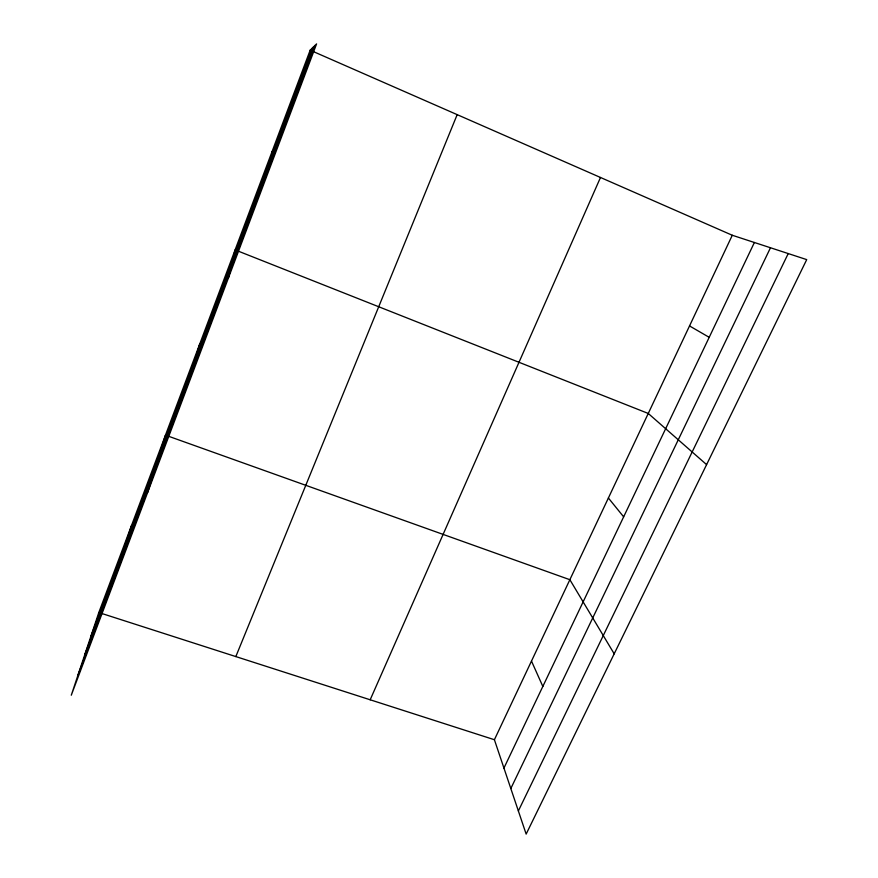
<?xml version="1.0" encoding="UTF-8"?>
<svg xmlns="http://www.w3.org/2000/svg" width="878" height="878" viewBox="0 0 878 878"><rect width="100%" height="100%" fill="white"/><g stroke="black" fill="none" stroke-linecap="round" stroke-linejoin="round"><path stroke-width="1.32" d="M271.796 155.384L271.917 151.949M228.412 278.008L235.106 249.901M195.948 357.05L199.646 344.231M147.669 492.415L165.47 435.159L569.866 579.71L614.194 653.836M124.731 546.434L131.535 525.461M98.808 612.526L71.283 695.222L316.585 43.9L310.164 50.189L98.808 612.526L494.402 739.726L526.152 834.1L806.717 259.614L732.285 235.26L310.164 50.189M90.61 637.165L312.052 48.345M84.65 655.065L313.435 46.984M78.098 674.765L314.972 45.48M235.831 656.579L457.175 114.645M370.176 699.788L600.486 177.477M494.402 739.726L732.285 235.26M503.939 768.063L754.389 242.493M510.82 788.532L770.478 247.75M518.36 810.943L788.225 253.566M238.86 251.382L648.26 413.461L706.592 464.627M689.526 325.936L709.205 337.328M608.388 498.002L623.654 516.846M531.486 661.079L542.834 686.453"/></g></svg>
